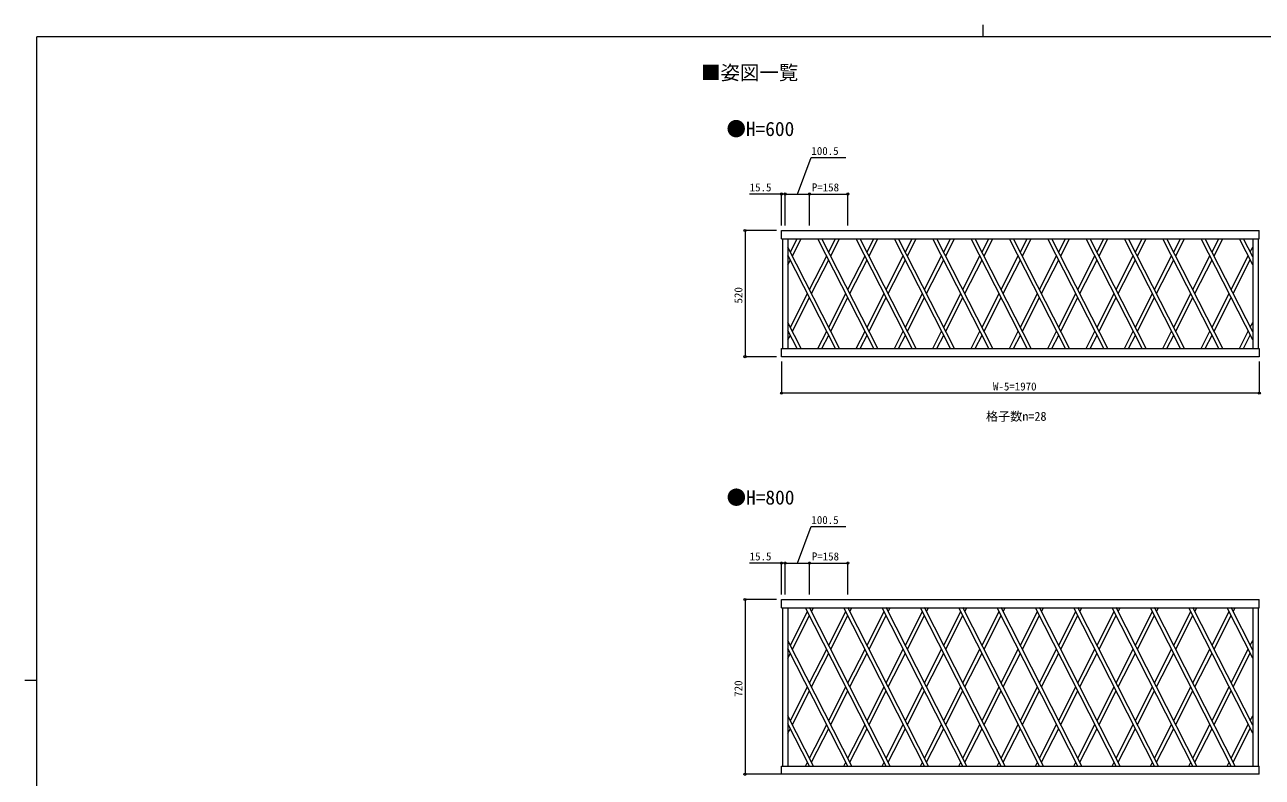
# Model space of a CAD drawing. Units: millimetres, scale not verified. Extents: x -3890 to 4140, y -2825 to 2898.
# Drawn here: x -3890 to 1211, y -202 to 2898 of the extents above; entities that cross this region are included whole.
import ezdxf
from ezdxf.enums import TextEntityAlignment as Align

# ---------------------------------------------------------------- set-up
doc = ezdxf.new("R2010")
doc.units = ezdxf.units.MM
doc.header["$LTSCALE"] = 10
doc.linetypes.add('DOUBLE_CHAIN2', pattern=[12.8, 9, -1, 0.6, -0.6, 0.6, -1])
for name, color, linetype, lineweight in [('0-1_USER1', 3, 'Continuous', 18), ('0-2_YKK_ZWAK', 4, 'Continuous', 9), ('0-4_YKK_12', 6, 'Continuous', 9)]:
    doc.layers.add(name, color=color, linetype=linetype, lineweight=lineweight)
doc.layers.add('0-3_YKK_11', color=3, linetype='Continuous')
doc.styles.add('ＭＳ ゴシック', font='')
doc.styles.get('ＭＳ ゴシック').set_extended_font_data('MS Gothic')

msp = doc.modelspace()

# ---------------------------------------------------------------- linework, layer by layer
at = {"layer": '0-1_USER1'}
for p, q in [((60.01, 2897.5), (60.01, 2847.5)), ((3960.01, 2847.5), (-3839.99, 2847.5)), ((-3839.99, -2452.5), (-3839.99, 2847.5)), ((-3889.99, 197.5), (-3839.99, 197.5))]:
    msp.add_line(p, q, dxfattribs=at)
at = {"layer": '0-2_YKK_ZWAK'}
for p, q in [((1199.16, 2016.35), (1199.16, 2050.35)), ((-770.84, 2016.35), (1199.16, 2016.35)), ((-765.84, 2016.35), (-765.84, 1564.35)), ((-743.84, 2016.35), (-743.84, 1564.35)), ((-733.84, 1961.87), (-706.07, 2016.35)), ((-725.42, 1945.35), (-689.24, 2016.35)), ((-390.07, 1564.35), (-620.45, 2016.35)), ((-373.24, 1564.35), (-603.61, 2016.35)), ((-575.84, 1961.87), (-548.07, 2016.35)), ((-567.42, 1945.35), (-531.24, 2016.35)), ((-232.07, 1564.35), (-462.45, 2016.35)), ((-215.24, 1564.35), (-445.61, 2016.35)), ((-417.84, 1961.87), (-390.07, 2016.35)), ((-409.42, 1945.35), (-373.24, 2016.35)), ((-74.07, 1564.35), (-304.45, 2016.35)), ((-57.24, 1564.35), (-287.61, 2016.35)), ((-259.84, 1961.87), (-232.07, 2016.35)), ((-251.42, 1945.35), (-215.24, 2016.35)), ((83.93, 1564.35), (-146.45, 2016.35)), ((100.76, 1564.35), (-129.61, 2016.35)), ((-101.84, 1961.87), (-74.07, 2016.35)), ((-93.42, 1945.35), (-57.24, 2016.35)), ((241.93, 1564.35), (11.55, 2016.35)), ((258.76, 1564.35), (28.39, 2016.35)), ((56.16, 1961.87), (83.93, 2016.35)), ((64.58, 1945.35), (100.76, 2016.35)), ((399.93, 1564.35), (169.55, 2016.35)), ((416.76, 1564.35), (186.39, 2016.35)), ((214.16, 1961.87), (241.93, 2016.35)), ((222.58, 1945.35), (258.76, 2016.35)), ((557.93, 1564.35), (327.55, 2016.35)), ((574.76, 1564.35), (344.39, 2016.35)), ((372.16, 1961.87), (399.93, 2016.35)), ((380.58, 1945.35), (416.76, 2016.35)), ((715.93, 1564.35), (485.55, 2016.35)), ((732.76, 1564.35), (502.39, 2016.35)), ((530.16, 1961.87), (557.93, 2016.35)), ((538.58, 1945.35), (574.76, 2016.35)), ((873.93, 1564.35), (643.55, 2016.35)), ((890.76, 1564.35), (660.39, 2016.35)), ((688.16, 1961.87), (715.93, 2016.35)), ((696.58, 1945.35), (732.76, 2016.35)), ((1031.93, 1564.35), (801.55, 2016.35)), ((1048.76, 1564.35), (818.39, 2016.35)), ((846.16, 1961.87), (873.93, 2016.35)), ((854.58, 1945.35), (890.76, 2016.35)), ((1172.16, 1599.22), (959.55, 2016.35)), ((1172.16, 1632.25), (976.39, 2016.35)), ((1004.16, 1961.87), (1031.93, 2016.35)), ((1012.58, 1945.35), (1048.76, 2016.35)), ((1172.16, 1909.22), (1117.55, 2016.35)), ((1172.16, 1942.25), (1134.39, 2016.35)), ((1172.16, 2016.35), (1172.16, 1564.35)), ((1194.16, 2016.35), (1194.16, 1564.35)), ((-531.24, 1564.35), (-743.84, 1981.49)), ((-548.07, 1564.35), (-743.84, 1948.46)), ((-743.84, 1942.25), (-742.26, 1945.35)), ((-654.84, 1806.87), (-584.26, 1945.35)), ((-496.84, 1806.87), (-426.26, 1945.35)), ((-338.84, 1806.87), (-268.26, 1945.35)), ((-180.84, 1806.87), (-110.26, 1945.35)), ((-22.84, 1806.87), (47.74, 1945.35)), ((135.16, 1806.87), (205.74, 1945.35)), ((293.16, 1806.87), (363.74, 1945.35)), ((451.16, 1806.87), (521.74, 1945.35)), ((609.16, 1806.87), (679.74, 1945.35)), ((767.16, 1806.87), (837.74, 1945.35)), ((925.16, 1806.87), (995.74, 1945.35)), ((1083.16, 1806.87), (1153.74, 1945.35)), ((1162.16, 1961.87), (1172.16, 1981.49)), ((1170.58, 1945.35), (1172.16, 1948.46)), ((-743.84, 1909.22), (-733.84, 1928.84)), ((-646.42, 1790.35), (-575.84, 1928.84)), ((-488.42, 1790.35), (-417.84, 1928.84)), ((-330.42, 1790.35), (-259.84, 1928.84)), ((-172.42, 1790.35), (-101.84, 1928.84)), ((-14.42, 1790.35), (56.16, 1928.84)), ((143.58, 1790.35), (214.16, 1928.84)), ((301.58, 1790.35), (372.16, 1928.84)), ((459.58, 1790.35), (530.16, 1928.84)), ((617.58, 1790.35), (688.16, 1928.84)), ((775.58, 1790.35), (846.16, 1928.84)), ((933.58, 1790.35), (1004.16, 1928.84)), ((1091.58, 1790.35), (1162.16, 1928.84)), ((-733.84, 1651.87), (-663.26, 1790.35)), ((-575.84, 1651.87), (-505.26, 1790.35)), ((-417.84, 1651.87), (-347.26, 1790.35)), ((-259.84, 1651.87), (-189.26, 1790.35)), ((-101.84, 1651.87), (-31.26, 1790.35)), ((56.16, 1651.87), (126.74, 1790.35)), ((214.16, 1651.87), (284.74, 1790.35)), ((372.16, 1651.87), (442.74, 1790.35)), ((530.16, 1651.87), (600.74, 1790.35)), ((688.16, 1651.87), (758.74, 1790.35)), ((846.16, 1651.87), (916.74, 1790.35)), ((1004.16, 1651.87), (1074.74, 1790.35)), ((-725.42, 1635.35), (-654.84, 1773.84)), ((-567.42, 1635.35), (-496.84, 1773.84)), ((-409.42, 1635.35), (-338.84, 1773.84)), ((-251.42, 1635.35), (-180.84, 1773.84)), ((-93.42, 1635.35), (-22.84, 1773.84)), ((64.58, 1635.35), (135.16, 1773.84)), ((222.58, 1635.35), (293.16, 1773.84)), ((380.58, 1635.35), (451.16, 1773.84)), ((538.58, 1635.35), (609.16, 1773.84)), ((696.58, 1635.35), (767.16, 1773.84)), ((854.58, 1635.35), (925.16, 1773.84)), ((1012.58, 1635.35), (1083.16, 1773.84)), ((-689.24, 1564.35), (-743.84, 1671.49)), ((-706.07, 1564.35), (-743.84, 1638.46)), ((-743.84, 1632.25), (-742.26, 1635.35)), ((-620.45, 1564.35), (-584.26, 1635.35)), ((-462.45, 1564.35), (-426.26, 1635.35)), ((-304.45, 1564.35), (-268.26, 1635.35)), ((-146.45, 1564.35), (-110.26, 1635.35)), ((11.55, 1564.35), (47.74, 1635.35)), ((169.55, 1564.35), (205.74, 1635.35)), ((327.55, 1564.35), (363.74, 1635.35)), ((485.55, 1564.35), (521.74, 1635.35)), ((643.55, 1564.35), (679.74, 1635.35)), ((801.55, 1564.35), (837.74, 1635.35)), ((959.55, 1564.35), (995.74, 1635.35)), ((1117.55, 1564.35), (1153.74, 1635.35)), ((1162.16, 1651.87), (1172.16, 1671.49)), ((1170.58, 1635.35), (1172.16, 1638.46)), ((-743.84, 1599.22), (-733.84, 1618.84)), ((-603.61, 1564.35), (-575.84, 1618.84)), ((-445.61, 1564.35), (-417.84, 1618.84)), ((-287.61, 1564.35), (-259.84, 1618.84)), ((-129.61, 1564.35), (-101.84, 1618.84)), ((28.39, 1564.35), (56.16, 1618.84)), ((186.39, 1564.35), (214.16, 1618.84)), ((344.39, 1564.35), (372.16, 1618.84)), ((502.39, 1564.35), (530.16, 1618.84)), ((660.39, 1564.35), (688.16, 1618.84)), ((818.39, 1564.35), (846.16, 1618.84)), ((976.39, 1564.35), (1004.16, 1618.84)), ((1134.39, 1564.35), (1162.16, 1618.84)), ((-770.84, 1564.35), (1199.16, 1564.35)), ((-770.84, 1530.35), (-770.84, 1564.35)), ((1199.16, 1564.35), (1199.16, 1530.35)), ((1199.16, 1530.35), (-770.84, 1530.35)), ((-770.84, 530.35), (1199.16, 530.35)), ((1199.16, 496.35), (1199.16, 530.35)), ((-770.84, 496.35), (1199.16, 496.35)), ((-765.84, 496.35), (-765.84, -155.65)), ((-743.84, 496.35), (-743.84, -155.65)), ((-733.84, 341.87), (-663.26, 480.35)), ((-725.42, 325.35), (-654.84, 463.84)), ((-338.84, -156.16), (-671.41, 496.35)), ((-655.11, 496.35), (-654.84, 496.87)), ((-322.27, -155.65), (-654.84, 496.87)), ((-646.42, 480.35), (-638.27, 496.35)), ((-575.84, 341.87), (-505.26, 480.35)), ((-567.42, 325.35), (-496.84, 463.84)), ((-180.84, -156.16), (-513.41, 496.35)), ((-497.11, 496.35), (-496.84, 496.87)), ((-164.27, -155.65), (-496.84, 496.87)), ((-488.42, 480.35), (-480.27, 496.35)), ((-417.84, 341.87), (-347.26, 480.35)), ((-409.42, 325.35), (-338.84, 463.84)), ((-22.84, -156.16), (-355.41, 496.35)), ((-339.11, 496.35), (-338.84, 496.87)), ((-6.27, -155.65), (-338.84, 496.87)), ((-330.42, 480.35), (-322.27, 496.35)), ((-259.84, 341.87), (-189.26, 480.35)), ((-251.42, 325.35), (-180.84, 463.84)), ((135.16, -156.16), (-197.41, 496.35)), ((-181.11, 496.35), (-180.84, 496.87)), ((151.73, -155.65), (-180.84, 496.87)), ((-172.42, 480.35), (-164.27, 496.35)), ((-101.84, 341.87), (-31.26, 480.35)), ((-93.42, 325.35), (-22.84, 463.84)), ((293.16, -156.16), (-39.41, 496.35)), ((-23.11, 496.35), (-22.84, 496.87)), ((309.73, -155.65), (-22.84, 496.87)), ((-14.42, 480.35), (-6.27, 496.35)), ((56.16, 341.87), (126.74, 480.35)), ((64.58, 325.35), (135.16, 463.84)), ((451.16, -156.16), (118.59, 496.35)), ((134.89, 496.35), (135.16, 496.87)), ((467.73, -155.65), (135.16, 496.87)), ((143.58, 480.35), (151.73, 496.35)), ((214.16, 341.87), (284.74, 480.35)), ((222.58, 325.35), (293.16, 463.84)), ((609.16, -156.16), (276.59, 496.35)), ((292.89, 496.35), (293.16, 496.87)), ((625.73, -155.65), (293.16, 496.87)), ((301.58, 480.35), (309.73, 496.35)), ((372.16, 341.87), (442.74, 480.35)), ((380.58, 325.35), (451.16, 463.84)), ((767.16, -156.16), (434.59, 496.35)), ((450.89, 496.35), (451.16, 496.87)), ((783.73, -155.65), (451.16, 496.87)), ((459.58, 480.35), (467.73, 496.35)), ((530.16, 341.87), (600.74, 480.35)), ((538.58, 325.35), (609.16, 463.84)), ((925.16, -156.16), (592.59, 496.35)), ((608.89, 496.35), (609.16, 496.87)), ((941.73, -155.65), (609.16, 496.87)), ((617.58, 480.35), (625.73, 496.35)), ((688.16, 341.87), (758.74, 480.35)), ((696.58, 325.35), (767.16, 463.84)), ((1083.16, -156.16), (750.59, 496.35)), ((766.89, 496.35), (767.16, 496.87)), ((1099.73, -155.65), (767.16, 496.87)), ((775.58, 480.35), (783.73, 496.35)), ((846.16, 341.87), (916.74, 480.35)), ((854.58, 325.35), (925.16, 463.84)), ((1172.16, -20.78), (908.59, 496.35)), ((924.89, 496.35), (925.16, 496.87)), ((1172.16, 12.25), (925.16, 496.87)), ((933.58, 480.35), (941.73, 496.35)), ((1004.16, 341.87), (1074.74, 480.35)), ((1012.58, 325.35), (1083.16, 463.84)), ((1172.16, 289.22), (1066.59, 496.35)), ((1082.89, 496.35), (1083.16, 496.87)), ((1172.16, 322.25), (1083.16, 496.87)), ((1091.58, 480.35), (1099.73, 496.35)), ((1172.16, 496.35), (1172.16, -155.65)), ((1194.16, 496.35), (1194.16, -155.65)), ((-480.27, -155.65), (-743.84, 361.49)), ((1162.16, 341.87), (1172.16, 361.49)), ((-496.84, -156.16), (-743.84, 328.46)), ((-743.84, 322.25), (-742.26, 325.35)), ((-743.84, 289.22), (-733.84, 308.84)), ((-654.84, 186.87), (-584.26, 325.35)), ((-646.42, 170.35), (-575.84, 308.84)), ((-496.84, 186.87), (-426.26, 325.35)), ((-488.42, 170.35), (-417.84, 308.84)), ((-338.84, 186.87), (-268.26, 325.35)), ((-330.42, 170.35), (-259.84, 308.84)), ((-180.84, 186.87), (-110.26, 325.35)), ((-172.42, 170.35), (-101.84, 308.84)), ((-22.84, 186.87), (47.74, 325.35)), ((-14.42, 170.35), (56.16, 308.84)), ((135.16, 186.87), (205.74, 325.35)), ((143.58, 170.35), (214.16, 308.84)), ((293.16, 186.87), (363.74, 325.35)), ((301.58, 170.35), (372.16, 308.84)), ((451.16, 186.87), (521.74, 325.35)), ((459.58, 170.35), (530.16, 308.84)), ((609.16, 186.87), (679.74, 325.35)), ((617.58, 170.35), (688.16, 308.84)), ((767.16, 186.87), (837.74, 325.35)), ((775.58, 170.35), (846.16, 308.84)), ((925.16, 186.87), (995.74, 325.35)), ((933.58, 170.35), (1004.16, 308.84)), ((1083.16, 186.87), (1153.74, 325.35)), ((1091.58, 170.35), (1162.16, 308.84)), ((1170.58, 325.35), (1172.16, 328.46)), ((-733.84, 31.87), (-663.26, 170.35)), ((-725.42, 15.35), (-654.84, 153.84)), ((-575.84, 31.87), (-505.26, 170.35)), ((-567.42, 15.35), (-496.84, 153.84)), ((-417.84, 31.87), (-347.26, 170.35)), ((-409.42, 15.35), (-338.84, 153.84)), ((-259.84, 31.87), (-189.26, 170.35)), ((-251.42, 15.35), (-180.84, 153.84)), ((-101.84, 31.87), (-31.26, 170.35)), ((-93.42, 15.35), (-22.84, 153.84)), ((56.16, 31.87), (126.74, 170.35)), ((64.58, 15.35), (135.16, 153.84)), ((214.16, 31.87), (284.74, 170.35)), ((222.58, 15.35), (293.16, 153.84)), ((372.16, 31.87), (442.74, 170.35)), ((380.58, 15.35), (451.16, 153.84)), ((530.16, 31.87), (600.74, 170.35)), ((538.58, 15.35), (609.16, 153.84)), ((688.16, 31.87), (758.74, 170.35)), ((696.58, 15.35), (767.16, 153.84)), ((846.16, 31.87), (916.74, 170.35)), ((854.58, 15.35), (925.16, 153.84)), ((1004.16, 31.87), (1074.74, 170.35)), ((1012.58, 15.35), (1083.16, 153.84)), ((-638.27, -155.65), (-743.84, 51.49)), ((1162.16, 31.87), (1172.16, 51.49)), ((-655.11, -155.65), (-743.84, 18.46)), ((-743.84, 12.25), (-742.26, 15.35)), ((-654.84, -123.13), (-584.26, 15.35)), ((-496.84, -123.13), (-426.26, 15.35)), ((-338.84, -123.13), (-268.26, 15.35)), ((-180.84, -123.13), (-110.26, 15.35)), ((-22.84, -123.13), (47.74, 15.35)), ((135.16, -123.13), (205.74, 15.35)), ((293.16, -123.13), (363.74, 15.35)), ((451.16, -123.13), (521.74, 15.35)), ((609.16, -123.13), (679.74, 15.35)), ((767.16, -123.13), (837.74, 15.35)), ((925.16, -123.13), (995.74, 15.35)), ((1083.16, -123.13), (1153.74, 15.35)), ((1170.58, 15.35), (1172.16, 18.46)), ((-743.84, -20.78), (-733.84, -1.16)), ((-646.42, -139.65), (-575.84, -1.16)), ((-488.42, -139.65), (-417.84, -1.16)), ((-330.42, -139.65), (-259.84, -1.16)), ((-172.42, -139.65), (-101.84, -1.16)), ((-14.42, -139.65), (56.16, -1.16)), ((143.58, -139.65), (214.16, -1.16)), ((301.58, -139.65), (372.16, -1.16)), ((459.58, -139.65), (530.16, -1.16)), ((617.58, -139.65), (688.16, -1.16)), ((775.58, -139.65), (846.16, -1.16)), ((933.58, -139.65), (1004.16, -1.16)), ((1091.58, -139.65), (1162.16, -1.16)), ((-671.41, -155.65), (-663.26, -139.65)), ((-513.41, -155.65), (-505.26, -139.65)), ((-355.41, -155.65), (-347.26, -139.65)), ((-197.41, -155.65), (-189.26, -139.65)), ((-39.41, -155.65), (-31.26, -139.65)), ((118.59, -155.65), (126.74, -139.65)), ((276.59, -155.65), (284.74, -139.65)), ((434.59, -155.65), (442.74, -139.65)), ((592.59, -155.65), (600.74, -139.65)), ((750.59, -155.65), (758.74, -139.65)), ((908.59, -155.65), (916.74, -139.65)), ((1066.59, -155.65), (1074.74, -139.65)), ((-770.84, -189.65), (-770.84, -155.65)), ((-770.84, -155.65), (1199.16, -155.65)), ((1199.16, -189.65), (-770.84, -189.65)), ((-496.84, -156.16), (-496.58, -155.65)), ((-338.84, -156.16), (-338.58, -155.65)), ((-180.84, -156.16), (-180.58, -155.65)), ((-22.84, -156.16), (-22.58, -155.65)), ((135.16, -156.16), (135.42, -155.65)), ((293.16, -156.16), (293.42, -155.65)), ((451.16, -156.16), (451.42, -155.65)), ((609.16, -156.16), (609.42, -155.65)), ((767.16, -156.16), (767.42, -155.65)), ((925.16, -156.16), (925.42, -155.65)), ((1083.16, -156.16), (1083.42, -155.65)), ((1199.16, -189.65), (1199.16, -155.65))]:
    msp.add_line(p, q, dxfattribs=at)
at = {"layer": '0-2_YKK_ZWAK', "linetype": 'DOUBLE_CHAIN2'}
msp.add_line((-770.84, 496.35), (-770.84, 530.35), dxfattribs=at)
at = {"layer": '0-2_YKK_ZWAK'}
msp.add_lwpolyline([(-770.84, 2016.35), (-770.84, 2050.35), (1199.16, 2050.35)], dxfattribs=at)
at = {"layer": '0-4_YKK_12'}
for p, q in [((-770.84, 2070.35), (-770.84, 2201.35)), ((-755.35, 2070.35), (-755.35, 2201.35)), ((-755.35, 2070.35), (-755.35, 2201.35)), ((-755.35, 2200.35), (-654.84, 2200.35)), ((-654.84, 2070.35), (-654.84, 2201.35)), ((-654.84, 2070.35), (-654.84, 2201.35)), ((-654.84, 2200.35), (-496.84, 2200.35)), ((-496.84, 2070.35), (-496.84, 2201.35)), ((-790.84, 2050.35), (-921.84, 2050.35)), ((-920.84, 2050.35), (-920.84, 1530.35)), ((-790.84, 1530.35), (-921.84, 1530.35)), ((-770.84, 1510.35), (-770.84, 1379.35)), ((1199.16, 1510.35), (1199.16, 1379.35)), ((1199.16, 1380.35), (-770.84, 1380.35)), ((-770.84, 550.35), (-770.84, 681.35)), ((-755.35, 550.35), (-755.35, 681.35)), ((-755.35, 550.35), (-755.35, 681.35)), ((-755.35, 680.35), (-654.84, 680.35)), ((-654.84, 550.35), (-654.84, 681.35)), ((-654.84, 550.35), (-654.84, 681.35)), ((-654.84, 680.35), (-496.84, 680.35)), ((-496.84, 550.35), (-496.84, 681.35)), ((-790.84, 530.35), (-921.84, 530.35)), ((-920.84, 530.35), (-920.84, -189.65)), ((-771.84, -189.65), (-921.84, -189.65))]:
    msp.add_line(p, q, dxfattribs=at)
for points in [[(-705.09, 2200.35), (-648.24, 2350.35), (-504.64, 2350.35)], [(-755.35, 2200.35), (-770.84, 2200.35), (-902.64, 2200.35)], [(-705.09, 680.35), (-648.24, 830.35), (-504.64, 830.35)], [(-755.35, 680.35), (-770.84, 680.35), (-902.64, 680.35)]]:
    msp.add_lwpolyline(points, dxfattribs=at)
for centre in [(-770.84, 2200.35), (-755.35, 2200.35), (-755.35, 2200.35), (-654.84, 2200.35), (-654.84, 2200.35), (-496.84, 2200.35), (-920.84, 2050.35), (-920.84, 1530.35), (-770.84, 1380.35), (1199.16, 1380.35), (-770.84, 680.35), (-755.35, 680.35), (-755.35, 680.35), (-654.84, 680.35), (-654.84, 680.35), (-496.84, 680.35), (-920.84, 530.35), (-920.84, -189.65)]:
    msp.add_circle(centre, 4.25, dxfattribs=at)

# ---------------------------------------------------------------- texts
at = {"layer": '0-3_YKK_11', "style": 'ＭＳ ゴシック'}
for s, height, p in [('■姿図一覧', 58.65, (-1101.54, 2653.38)), ('●H=600', 58.65, (-997.27, 2421.7)), ('格子数n=28', 36.66, (72.25, 1255.34)), ('●H=800', 58.65, (-996.6, 903.69))]:
    msp.add_text(s, height=height, dxfattribs=at).set_placement(p, align=Align.BOTTOM_LEFT)
at = {"layer": '0-4_YKK_12', "style": 'ＭＳ ゴシック'}
for s, p in [('100.5', (-647.24, 2351.35)), ('15.5', (-901.64, 2201.35)), ('P=158', (-645.44, 2201.35)), ('W-5=1970', (101.36, 1381.35)), ('100.5', (-647.24, 831.35)), ('15.5', (-901.64, 681.35)), ('P=158', (-645.44, 681.35))]:
    msp.add_text(s, height=32.99, dxfattribs=at).set_placement(p, align=Align.BOTTOM_LEFT)
for s, p in [('520', (-921.84, 1749.55)), ('720', (-921.84, 129.55))]:
    msp.add_text(s, height=32.99, rotation=90, dxfattribs=at).set_placement(p, align=Align.BOTTOM_LEFT)

doc.saveas('drawing.dxf')
